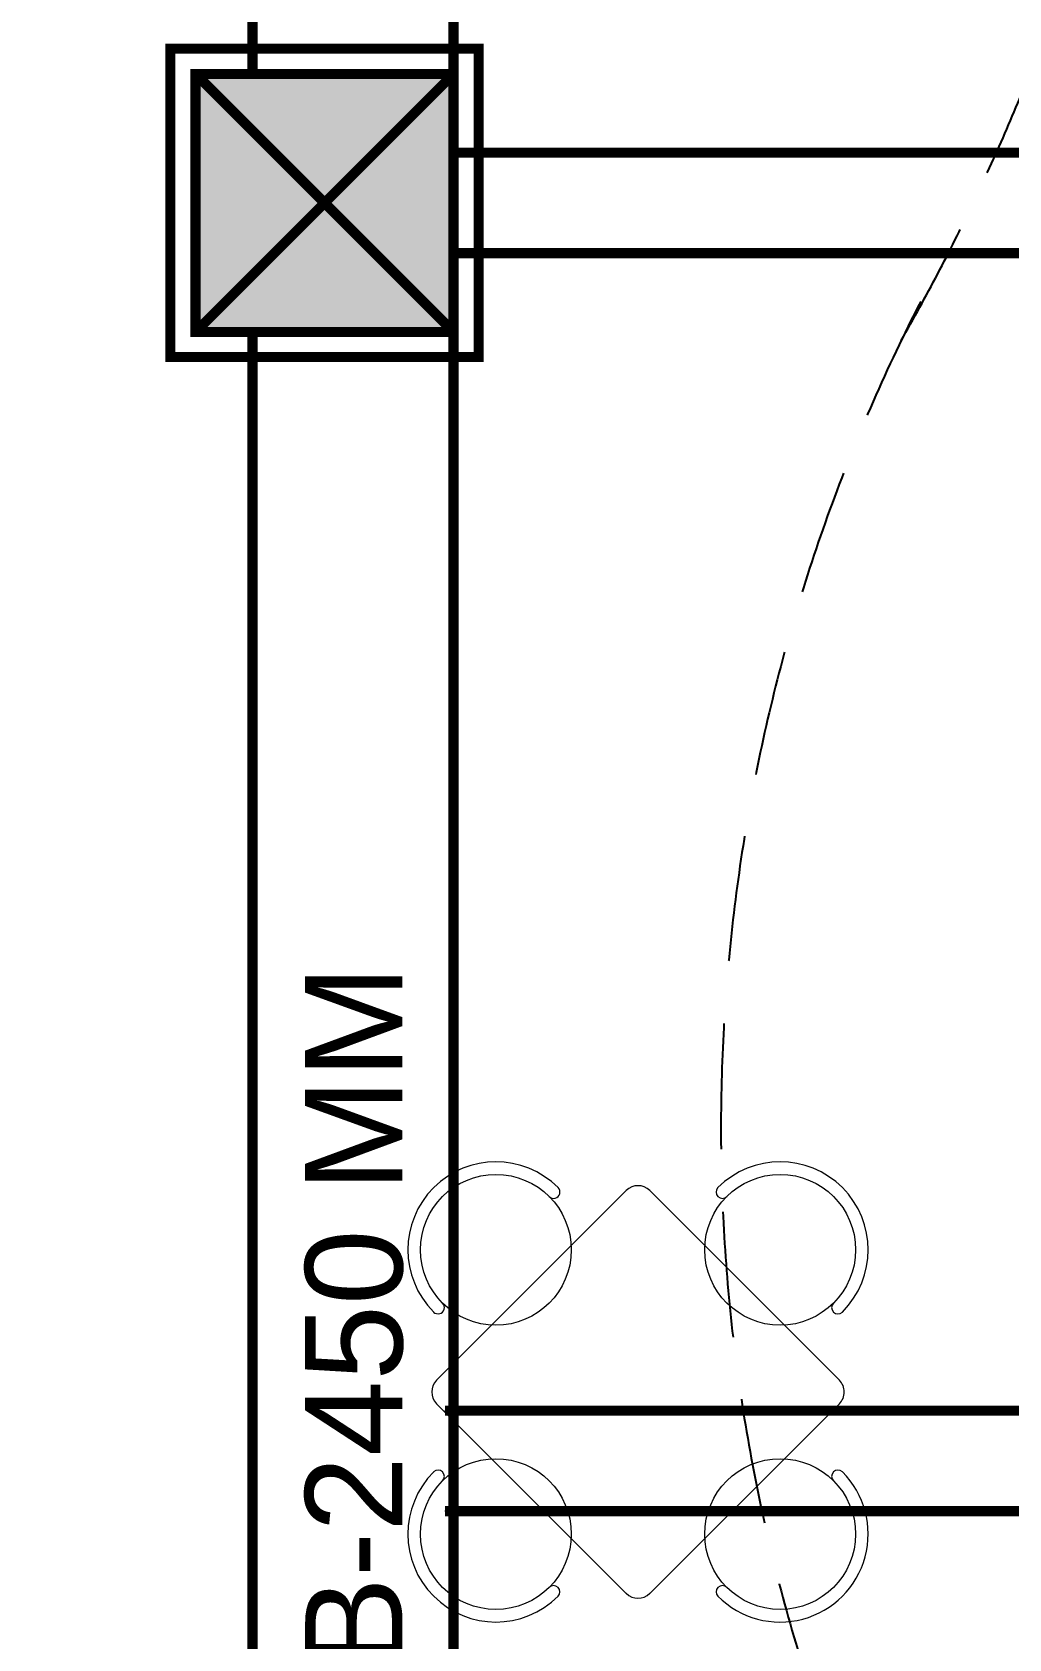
# Model space of a CAD drawing. Header units: millimetres. Extents: x 148480 to 578986, y 39883 to 155062.
# Drawn here: x 235764 to 238679, y 94870 to 99665 of the extents above; entities that cross this region are included whole.
import ezdxf

# ---------------------------------------------------------------- set-up
doc = ezdxf.new("R2010")
doc.units = ezdxf.units.MM
doc.linetypes.add('CENTER', pattern=[2, 1.25, -0.25, 0.25, -0.25])
doc.linetypes.add('HIDDEN', pattern=[0.375, 0.25, -0.125])
for name, color, linetype in [('CEN', 252, 'CENTER'), ('Flooring', 44, 'Continuous'), ('Hatch 01_UC', 7, 'Continuous'), ('I - MODULAR', 44, 'Continuous'), ('Layer2', 4, 'Continuous'), ('Layer4', 6, 'Continuous'), ('M-HVAC VRV PIPE', 4, 'Continuous'), ('M-HVAC-SUPPLY AIR DUCT', 4, 'Continuous')]:
    doc.layers.add(name, color=color, linetype=linetype)
doc.layers.add('I FURNITURE', color=31, linetype='Continuous', lineweight=5)
doc.styles.add('R', font='romans.shx')
doc.styles.add('ROMAND', font='romand__.ttf')
doc.dimstyles.new('Vayucon', dxfattribs={"dimtxt": 200, "dimasz": 150, "dimexe": 0, "dimexo": 0, "dimgap": 9e-05, "dimtad": 1, "dimdec": 0, "dimrnd": 5, "dimzin": 0, "dimdsep": 46, "dimtxsty": 'ROMAND', "dimcen": 90, "dimclrd": 42, "dimclre": 8, "dimclrt": 7, "dimadec": 0, "dimazin": 0, "dimtfac": 1, "dimtdec": 0, "dimtofl": 0, "dimtmove": 1, "dimatfit": 0, "dimfxl": 1, "dimtolj": 1, "dimtzin": 0, "dimarcsym": 0})

# ---------------------------------------------------------------- blocks, each defined once
blk = doc.blocks.new('GFC1')
at = {"layer": 'Hatch 01_UC', "linetype": 'Continuous'}
h = blk.add_hatch(color=8, dxfattribs=at)
h.dxf.hatch_style = 1
h.paths.add_polyline_path([(308883.8, 99756.4), (308883.8, 100526.4), (309653.8, 100526.4), (309653.8, 99756.4)])
at = {"layer": 'CEN', "color": 8, "linetype": 'Continuous', "lineweight": 0}
for p, q in [((309653.8, 99756.4), (308883.8, 100526.4)), ((309653.8, 100526.4), (308883.8, 99756.4))]:
    blk.add_line(p, q, dxfattribs=at)
at = {"layer": 'CEN', "color": 8, "linetype": 'HIDDEN', "lineweight": 0, "ltscale": 1500}
for p, q in [((309656.3, 100291.4), (314956.3, 100291.4)), ((309656.3, 99991.4), (314956.3, 99991.4)), ((315044.3, 96536.7), (309628, 96536.7)), ((315044.3, 96236.7), (309628, 96236.7))]:
    blk.add_line(p, q, dxfattribs=at)
for points in [[(309053.8, 100526.4), (309053.8, 105940.7)], [(309653.8, 100526.4), (309653.8, 105940.7)], [(309053.8, 93086.7), (309053.8, 99756.4)], [(309653.8, 93086.7), (309653.8, 99756.4)]]:
    blk.add_lwpolyline(points, dxfattribs=at)
at = {"layer": 'CEN', "color": 8, "linetype": 'Continuous', "lineweight": 0}
for points in [[(309728.8, 99681.4), (308808.8, 99681.4), (308808.8, 100601.4), (309728.8, 100601.4)], [(309653.8, 99756.4), (308883.8, 99756.4), (308883.8, 100526.4), (309653.8, 100526.4)]]:
    blk.add_lwpolyline(points, close=True, dxfattribs=at)
at = {"layer": 'Flooring', "color": 8, "linetype": 'HIDDEN', "ltscale": 1500}
for centre, radius, start, end in [((305433.2, 102899.5), 6396.8, 330.30642, 33.81035), ((315855.9, 97380.2), 5404, 152.8319, 263.305)]:
    blk.add_arc(centre, radius, start, end, dxfattribs=at)
at = {"layer": 'I - MODULAR', "color": 8, "linetype": 'Continuous'}
blk.add_lwpolyline([(308883.8, 99756.4), (309653.8, 99756.4), (309653.8, 100526.4), (308883.8, 100526.4)], close=True, dxfattribs=at)
at = {"layer": 'I FURNITURE', "color": 8}
for p, q in [((310169.1, 97193.6), (309603.4, 96627.9)), ((310805.5, 96627.9), (310239.8, 97193.6)), ((309603.4, 96557.2), (310169.1, 95991.5)), ((310239.8, 95991.5), (310805.5, 96557.2))]:
    blk.add_line(p, q, dxfattribs=at)
for centre in [(309780.2, 97016.8), (310628.7, 97016.8), (309780.2, 96168.3), (310628.7, 96168.3)]:
    blk.add_circle(centre, 225, dxfattribs=at)
for centre, radius, start, end in [((309780.2, 97016.8), 262.5, 45, 225), ((310628.7, 97016.8), 262.5, 315, 135), ((310204.4, 97158.2), 50, 45, 135), ((309952.5, 97189.2), 18.8, 225, 45), ((310456.3, 97189.2), 18.8, 135, 315), ((309607.8, 96844.4), 18.8, 225, 45), ((310801, 96844.4), 18.8, 135, 315), ((309638.7, 96592.5), 50, 135, 225), ((310770.1, 96592.5), 50, 315, 45), ((309780.2, 96168.3), 262.5, 135, 315), ((309607.8, 96340.6), 18.8, 315, 135), ((310628.7, 96168.3), 262.5, 225, 45), ((310801, 96340.6), 18.8, 45, 225), ((309952.5, 95995.9), 18.8, 315, 135), ((310456.3, 95995.9), 18.8, 45, 225), ((310204.4, 96026.9), 50, 225, 315)]:
    blk.add_arc(centre, radius, start, end, dxfattribs=at)
blk = doc.blocks.new('BEAM')
at = {"layer": 'CEN', "color": 11, "linetype": 'HIDDEN', "lineweight": 0, "ltscale": 1500, "const_width": 30}
for points in [[(369053.8, 100526.4), (369053.8, 105940.7)], [(369653.8, 100526.4), (369653.8, 105940.7)], [(369656.3, 100291.4), (374956.3, 100291.4)], [(369656.3, 99991.4), (374956.3, 99991.4)], [(369053.8, 93086.7), (369053.8, 99756.4)], [(369653.8, 93086.7), (369653.8, 99756.4)], [(375044.3, 96536.7), (369628, 96536.7)], [(375044.3, 96236.7), (369628, 96236.7)]]:
    blk.add_lwpolyline(points, dxfattribs=at)
at = {"layer": 'CEN', "color": 11, "linetype": 'Continuous', "lineweight": 0, "const_width": 30}
for points in [[(369728.8, 99681.4), (368808.8, 99681.4), (368808.8, 100601.4), (369728.8, 100601.4)], [(369653.8, 99756.4), (368883.8, 99756.4), (368883.8, 100526.4), (369653.8, 100526.4)]]:
    blk.add_lwpolyline(points, close=True, dxfattribs=at)
for points in [[(369653.8, 100526.4), (368883.8, 99756.4)], [(369653.8, 99756.4), (368883.8, 100526.4)]]:
    blk.add_lwpolyline(points, dxfattribs=at)
at = {"layer": 'CEN', "color": 11, "linetype": 'Continuous', "insert": (369210.9, 95183.1), "char_height": 290.461, "width": 3219.887, "attachment_point": 1, "rotation": 90, "style": 'R'}
blk.add_mtext('{\\fArial|b0|i0|c0|p34;BOB-2450 MM}', dxfattribs=at)
blk = doc.blocks.new('BEE')
at = {"layer": 'M-HVAC VRV PIPE', "linetype": 'Continuous'}
blk.add_blockref('BEAM', (0, 0), dxfattribs=at)

msp = doc.modelspace()

# ---------------------------------------------------------------- block references
at = {"layer": 'Layer4', "linetype": 'Continuous', "rotation": 360}
msp.add_blockref('GFC1', (-72632.4, -986), dxfattribs=at)

# ---------------------------------------------------------------- next in the draw order: block references
at = {"layer": 'Layer2', "linetype": 'Continuous', "rotation": 360}
msp.add_blockref('BEE', (-132632.4, -986), dxfattribs=at)

# ---------------------------------------------------------------- next in the draw order: leaders
at = {"layer": 'M-HVAC-SUPPLY AIR DUCT', "color": 7, "linetype": 'Continuous'}
msp.add_leader([(239177.2, 95863.4), (239177.2, 106522), (234660.7, 106522)], dimstyle='Vayucon', dxfattribs=at)

doc.saveas('drawing.dxf')
